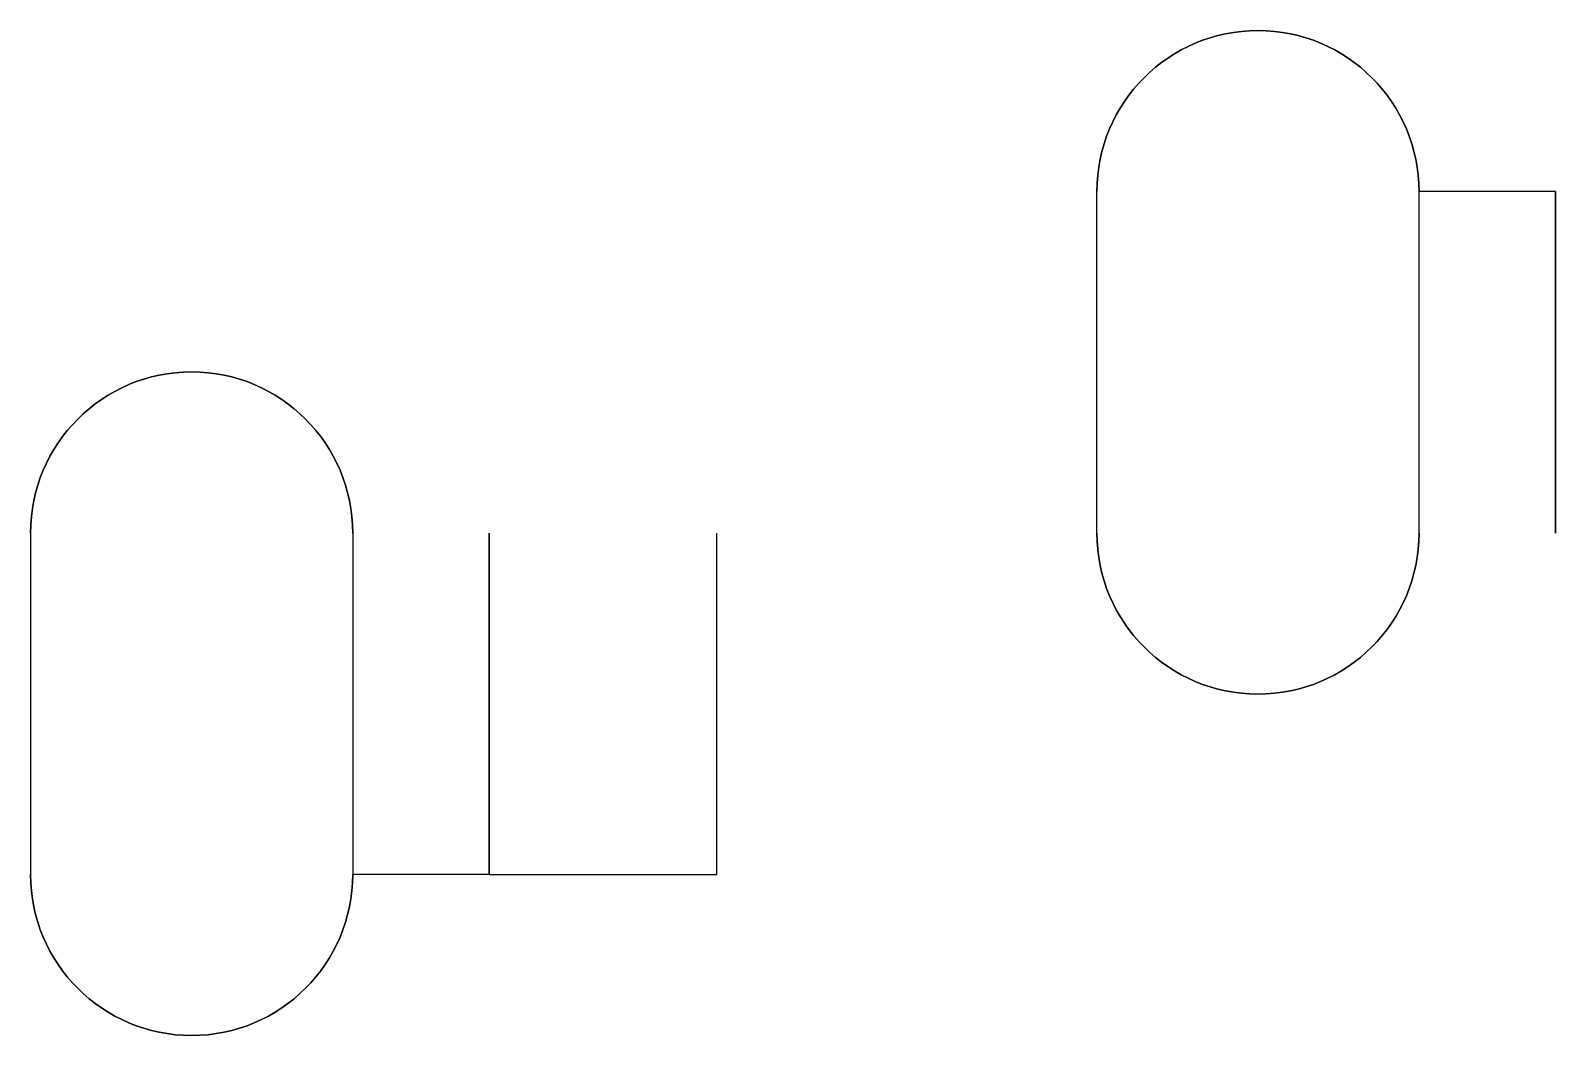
# Model space of a CAD drawing. Header units: inches. Extents: x 10.1 to 11.78, y 6.77 to 7.87.
import ezdxf

# ---------------------------------------------------------------- set-up
doc = ezdxf.new("R2010")
doc.units = ezdxf.units.IN
doc.header["$MEASUREMENT"] = 0

msp = doc.modelspace()

# ---------------------------------------------------------------- linework, layer by layer
for p, q in [((11.2747, 7.3214, -0.049), (11.2747, 7.6964, -0.049)), ((11.2747, 7.3214), (11.2747, 7.6964)), ((11.6287, 7.3214, -0.049), (11.6287, 7.6964, -0.049)), ((11.6287, 7.3214), (11.6287, 7.6964)), ((11.7787, 7.6964, -0.149), (11.6287, 7.6964, -0.049)), ((11.7787, 7.6964, -0.1), (11.6287, 7.6964)), ((11.7787, 7.6964, -0.1), (11.7787, 7.6964, -0.149)), ((11.7787, 7.3214, -0.1), (11.7787, 7.6964, -0.1)), ((11.7787, 7.6964, 0.386), (11.7787, 7.3214, 0.386)), ((10.103, 7.3214), (10.103, 6.9464)), ((10.103, 7.3214), (10.103, 7.3214)), ((10.103, 7.3214), (10.103, 7.3214)), ((10.457, 7.3214), (10.457, 6.9464)), ((10.607, 6.9464, 0.386), (10.607, 7.3214, 0.386)), ((10.607, 7.3214, -0.051), (10.607, 6.9464, -0.051)), ((10.607, 7.3214, 0.386), (10.607, 7.3214, -0.051)), ((10.607, 6.9464, -0.1), (10.607, 7.3214, -0.1)), ((10.857, 6.9464, -0.1), (10.857, 7.3214, -0.1)), ((11.2747, 7.3214, -0.049), (11.2747, 7.3214, -0.049)), ((11.2747, 7.3214, -0.049), (11.2747, 7.3214, -0.049)), ((10.607, 6.9464, -0.1), (10.457, 6.9464)), ((10.607, 6.9464, -0.1), (10.457, 6.9464)), ((10.607, 6.9464, -0.051), (10.607, 6.9464, -0.1)), ((10.607, 6.9464, -0.051), (10.607, 6.9464, 0.386)), ((10.607, 6.9464, -0.1), (10.607, 6.9464, -0.1)), ((10.607, 6.9464, -0.1), (10.857, 6.9464, -0.1))]:
    msp.add_line(p, q)
at = {"extrusion": (1.22465e-16, 0, -1)}
for p, q in [((11.2747, 7.3214, 0.335), (11.2747, 7.6964, 0.335)), ((11.2747, 7.3214, 0.286), (11.2747, 7.6964, 0.286)), ((11.6287, 7.3214, 0.335), (11.6287, 7.6964, 0.335)), ((11.6287, 7.3214, 0.286), (11.6287, 7.6964, 0.286)), ((11.7787, 7.6964, 0.435), (11.6287, 7.6964, 0.335)), ((11.7787, 7.6964, 0.386), (11.7787, 7.6964, 0.435)), ((11.2747, 7.3214, 0.335), (11.2747, 7.3214, 0.335)), ((11.2747, 7.3214, 0.335), (11.2747, 7.3214, 0.335))]:
    msp.add_line(p, q, dxfattribs=at)
at = {"extrusion": (1.22465e-16, -1.49976e-32, -1)}
for p, q in [((10.103, 7.3214, 0.335), (10.103, 6.9464, 0.335)), ((10.103, 7.3214, 0.286), (10.103, 6.9464, 0.286)), ((10.103, 7.3214, 0.335), (10.103, 7.3214, 0.335)), ((10.103, 7.3214, 0.335), (10.103, 7.3214, 0.335)), ((10.457, 7.3214, 0.335), (10.457, 6.9464, 0.335)), ((10.457, 7.3214, 0.286), (10.457, 6.9464, 0.286)), ((10.607, 6.9464, 0.435), (10.457, 6.9464, 0.335)), ((10.607, 6.9464, 0.386), (10.607, 6.9464, 0.435))]:
    msp.add_line(p, q, dxfattribs=at)
for centre, start, end in [((11.4517, 7.6964, -0.049), 0, 180), ((11.4517, 7.6964), 0, 180), ((10.28, 7.3214), 0, 180), ((11.4517, 7.3214, -0.049), 180, 0), ((11.4517, 7.3214), 180, 0), ((10.28, 6.9464), 180, 0)]:
    msp.add_arc(centre, 0.177, start, end)
at = {"extrusion": (1.22465e-16, 0, -1)}
for centre, start, end in [((-11.4517, 7.6964, -0.335), 0, 180), ((-11.4517, 7.6964, -0.286), 0, 180), ((-11.4517, 7.3214, -0.335), 180, 0), ((-11.4517, 7.3214, -0.286), 180, 0)]:
    msp.add_arc(centre, 0.177, start, end, dxfattribs=at)
at = {"extrusion": (1.22465e-16, -1.49976e-32, -1)}
for centre, start, end in [((-10.28, 7.3214, -0.335), 0, 180), ((-10.28, 7.3214, -0.286), 0, 180), ((-10.28, 6.9464, -0.335), 180, 0), ((-10.28, 6.9464, -0.286), 180, 0)]:
    msp.add_arc(centre, 0.177, start, end, dxfattribs=at)

doc.saveas('drawing.dxf')
